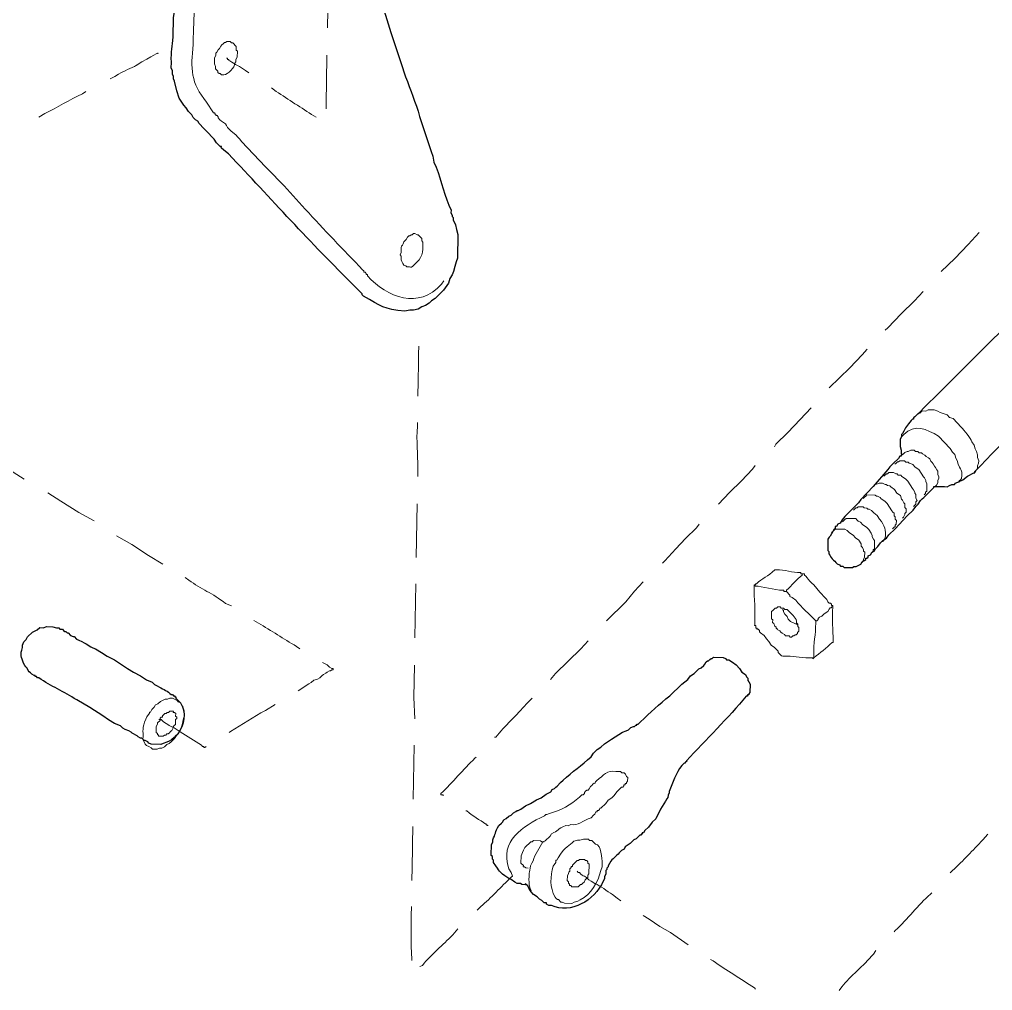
# Model space of a CAD drawing. Extents: x 0 to 563, y 0 to 205.
# Drawn here: x 475.65 to 496.52, y 45.38 to 66.21 of the extents above; entities that cross this region are included whole.
import ezdxf

# ---------------------------------------------------------------- set-up
doc = ezdxf.new("R2010")
doc.units = 0
doc.header["$LTSCALE"] = 0.3
doc.header["$MEASUREMENT"] = 0
doc.layers.add('1', color=1, linetype='CONTINUOUS')

msp = doc.modelspace()

# ---------------------------------------------------------------- linework, layer by layer
at = {"layer": '1', "color": 41, "lineweight": 25}
for points in [[(478.943, 65.835), (478.95, 66.245), (478.979, 66.424), (478.992, 67.168), (479.018, 67.193), (479.021, 67.347)], [(483.321, 66.888), (483.418, 66.578), (483.612, 65.934), (483.832, 65.289), (483.929, 64.979)], [(480.307, 63.144), (480.131, 63.327), (480.03, 63.405), (479.979, 63.458), (479.98, 63.483), (479.954, 63.484), (479.878, 63.562), (479.828, 63.64), (479.652, 63.822), (479.602, 63.874), (479.501, 63.979), (479.476, 64.03), (479.425, 64.057), (479.375, 64.109), (479.35, 64.161), (479.275, 64.239), (479.225, 64.317), (479.174, 64.369), (479.074, 64.525), (479.026, 64.679), (478.978, 64.885), (478.953, 64.937), (478.954, 64.988), (478.929, 65.04), (478.931, 65.117), (478.906, 65.169), (478.908, 65.297)], [(484.515, 63.277), (484.539, 63.148), (484.588, 63.045)], [(484.906, 62.116), (484.905, 62.065), (484.929, 62.013), (484.929, 61.987), (484.954, 61.961), (484.953, 61.91), (485.003, 61.806), (485.027, 61.703), (485.05, 61.6), (485.042, 61.088), (485.015, 61.011), (484.987, 60.909), (484.96, 60.807), (484.933, 60.731), (484.88, 60.655), (484.853, 60.552), (484.748, 60.4), (484.695, 60.35), (484.617, 60.274), (484.565, 60.224), (484.487, 60.174), (484.435, 60.124), (484.357, 60.074), (484.28, 60.049), (484.202, 59.999), (484.099, 59.976), (484.022, 59.977), (483.919, 59.953)], [(483.027, 60.276), (483.002, 60.302), (483.003, 60.328)], [(494.594, 57.332), (494.568, 57.307), (494.567, 57.256), (494.54, 57.205), (494.537, 57.051), (494.562, 56.974), (494.56, 56.897), (494.586, 56.871), (494.56, 56.871), (494.56, 56.846), (494.534, 56.846), (494.507, 56.795), (494.481, 56.77)], [(494.089, 56.341), (493.958, 56.189), (493.697, 55.912)], [(493.252, 55.406), (493.201, 55.382), (493.174, 55.331), (493.149, 55.331), (493.148, 55.28), (493.122, 55.28), (493.095, 55.23), (493.069, 55.179), (493.042, 55.128)], [(475.716, 52.735), (475.717, 52.786), (475.744, 52.862), (475.796, 52.913), (475.823, 52.964), (475.927, 53.064), (476.031, 53.114), (476.083, 53.164), (476.16, 53.163), (476.237, 53.187), (476.365, 53.185), (476.442, 53.158), (476.493, 53.157), (476.518, 53.131), (476.569, 53.13), (476.595, 53.104), (476.62, 53.078), (476.645, 53.078), (476.671, 53.052), (476.696, 53.051), (476.747, 52.999), (476.798, 52.972), (476.823, 52.972), (476.874, 52.92), (476.924, 52.893)], [(477.28, 52.708), (477.407, 52.629), (477.534, 52.549), (477.686, 52.47), (477.965, 52.286), (478.092, 52.206), (478.245, 52.127), (478.372, 52.048), (478.499, 51.994), (478.549, 51.942), (478.6, 51.916), (478.651, 51.889)], [(476.064, 52.088), (476.039, 52.088), (476.013, 52.114), (475.988, 52.115), (475.988, 52.14), (475.962, 52.141), (475.912, 52.167), (475.886, 52.193), (475.861, 52.219), (475.836, 52.245), (475.811, 52.297), (475.786, 52.323), (475.761, 52.349), (475.736, 52.401)], [(489.598, 51.7), (489.859, 51.952), (489.989, 52.052), (490.041, 52.128), (490.119, 52.178), (490.224, 52.279), (490.275, 52.304), (490.327, 52.354), (490.353, 52.379), (490.38, 52.43), (490.406, 52.455), (490.432, 52.455), (490.458, 52.48), (490.484, 52.505), (490.51, 52.505), (490.536, 52.53), (490.741, 52.526), (490.792, 52.5), (490.817, 52.474), (490.868, 52.473), (490.944, 52.42), (491.02, 52.368), (491.096, 52.289), (491.146, 52.212), (491.222, 52.159), (491.246, 52.107), (491.272, 52.081), (491.271, 52.03), (491.296, 52.004), (491.321, 51.952), (491.318, 51.773), (491.291, 51.747), (491.291, 51.722), (491.265, 51.722), (491.265, 51.697), (491.239, 51.697)], [(479.044, 50.882), (478.992, 50.832), (478.966, 50.806), (478.913, 50.756), (478.862, 50.731), (478.81, 50.707), (478.733, 50.682), (478.681, 50.658), (478.476, 50.661), (478.425, 50.688), (478.4, 50.714), (478.349, 50.74), (478.323, 50.741), (478.273, 50.793), (478.247, 50.793), (478.196, 50.82), (478.171, 50.846), (478.07, 50.899), (478.044, 50.925), (477.994, 50.951), (477.917, 50.978), (477.866, 51.005), (477.816, 51.057), (477.689, 51.111), (477.562, 51.19), (477.435, 51.269), (477.156, 51.453), (476.877, 51.612)], [(478.905, 51.731), (478.93, 51.73), (478.955, 51.704), (478.981, 51.704), (478.981, 51.678), (479.006, 51.678), (479.006, 51.652), (479.107, 51.548)], [(487.909, 50.395), (487.961, 50.471), (488.039, 50.547), (488.117, 50.597), (488.195, 50.673), (488.351, 50.772), (488.429, 50.822), (488.507, 50.872), (488.584, 50.922), (488.662, 50.947), (488.714, 50.971), (488.766, 51.022), (488.817, 51.047), (488.843, 51.046), (488.869, 51.071), (488.895, 51.071), (488.895, 51.096), (488.921, 51.096), (488.947, 51.121), (488.973, 51.146)], [(489.959, 50.309), (489.958, 50.283), (489.933, 50.284), (489.932, 50.258), (489.907, 50.258), (489.854, 50.208)], [(485.934, 48.917), (485.986, 48.967), (486.012, 48.992), (486.039, 49.043), (486.09, 49.068), (486.143, 49.118), (486.194, 49.143), (486.246, 49.193), (486.298, 49.218), (486.324, 49.243), (486.35, 49.243), (486.402, 49.267), (486.506, 49.343), (486.609, 49.392), (486.738, 49.467), (486.842, 49.516), (486.946, 49.591), (487.049, 49.641), (487.076, 49.692), (487.127, 49.717), (487.154, 49.742), (487.18, 49.767), (487.258, 49.842), (487.31, 49.893)], [(489.588, 49.648), (489.588, 49.623), (489.561, 49.572), (489.56, 49.521), (489.534, 49.495), (489.508, 49.445), (489.402, 49.267), (489.296, 49.064), (489.218, 48.988), (489.139, 48.887), (489.061, 48.811), (489.034, 48.76), (489.009, 48.761), (489.008, 48.735), (488.983, 48.736), (488.982, 48.71), (488.957, 48.71), (488.904, 48.66), (488.878, 48.635), (488.827, 48.61), (488.748, 48.534), (488.644, 48.459), (488.618, 48.409), (488.566, 48.384), (488.54, 48.359), (488.514, 48.333), (488.488, 48.308), (488.462, 48.283), (488.41, 48.233), (488.384, 48.207), (488.358, 48.182), (488.331, 48.157), (488.278, 48.055), (488.278, 48.03), (488.252, 48.005), (488.251, 47.979), (488.225, 47.954), (488.224, 47.877), (488.198, 47.826), (488.197, 47.775), (488.17, 47.724)], [(485.773, 48.509), (485.8, 48.56), (485.8, 48.611)], [(485.818, 48.124), (485.819, 48.175), (485.793, 48.201), (485.794, 48.252), (485.769, 48.278), (485.77, 48.33)], [(487.058, 47.205), (487.007, 47.205), (486.956, 47.232), (486.957, 47.258), (486.905, 47.258), (486.88, 47.285), (486.855, 47.311), (486.804, 47.337), (486.754, 47.389), (486.678, 47.442), (486.627, 47.494), (486.578, 47.572), (486.553, 47.624), (486.528, 47.65), (486.502, 47.676), (486.502, 47.65), (486.425, 47.651), (486.4, 47.677), (486.323, 47.679), (486.272, 47.705), (486.196, 47.758), (486.145, 47.784)]]:
    msp.add_lwpolyline(points, dxfattribs=at)
at = {"layer": '1', "color": 41, "lineweight": 13}
for points in [[(482.255, 66.034), (482.275, 67.188)], [(479.377, 65.725), (479.376, 65.673)], [(480.032, 65.021), (479.981, 65.022), (479.955, 65.048), (479.93, 65.048), (479.905, 65.075), (479.905, 65.1), (479.88, 65.126), (479.855, 65.152), (479.855, 65.204), (479.831, 65.255), (479.833, 65.384), (479.859, 65.434), (479.86, 65.486), (479.886, 65.511), (479.913, 65.562), (479.939, 65.587), (479.966, 65.638), (479.992, 65.663), (480.018, 65.688), (480.044, 65.713), (480.069, 65.713), (480.096, 65.738), (480.172, 65.737), (480.198, 65.711), (480.223, 65.71), (480.299, 65.632), (480.298, 65.555), (480.323, 65.529), (480.321, 65.401), (480.294, 65.35), (480.293, 65.299), (480.267, 65.273)], [(480.089, 65.379), (480.115, 65.379), (480.115, 65.353), (480.14, 65.353), (480.14, 65.327), (480.165, 65.326)], [(482.243, 65.342), (482.245, 65.444)], [(477.594, 64.935), (477.698, 64.984), (477.775, 65.034)], [(480.495, 65.116), (480.571, 65.063)], [(476.999, 64.612), (477.076, 64.662)], [(479.663, 64.438), (479.813, 64.204), (479.838, 64.204), (479.838, 64.178), (479.863, 64.178), (479.863, 64.152), (479.889, 64.152), (479.914, 64.125), (479.913, 64.1)], [(482.225, 64.291), (482.226, 64.342)], [(476.067, 64.115), (476.196, 64.19)], [(480.115, 63.891), (480.19, 63.813), (480.292, 63.734)], [(483.894, 61.441), (483.92, 61.466), (483.946, 61.491), (483.972, 61.542), (483.998, 61.567), (484.024, 61.567), (484.05, 61.592), (484.076, 61.592), (484.102, 61.617), (484.128, 61.616), (484.178, 61.59), (484.204, 61.589), (484.229, 61.563), (484.254, 61.537), (484.28, 61.511), (484.279, 61.46), (484.304, 61.434), (484.301, 61.28)], [(495.423, 60.806), (495.71, 61.083), (495.997, 61.386), (496.232, 61.638)], [(483.836, 61.057), (483.837, 61.134), (483.812, 61.16), (483.838, 61.211), (483.839, 61.262)], [(484.22, 61.051), (484.194, 61.025), (484.168, 61), (484.142, 60.975), (484.116, 60.95)], [(483.987, 60.901), (483.961, 60.901), (483.936, 60.927)], [(484.699, 60.529), (484.751, 60.605)], [(494.222, 59.544), (494.274, 59.595), (494.561, 59.897), (494.848, 60.175), (495.031, 60.377)], [(484.214, 59.204), (484.214, 59.179)], [(493.02, 58.308), (493.464, 58.737), (493.725, 59.014), (493.83, 59.141)], [(484.197, 58.23), (484.195, 58.127)], [(491.845, 57.046), (491.871, 57.097), (492.132, 57.349), (492.393, 57.627), (492.628, 57.879)], [(494.856, 57.687), (494.934, 57.762), (494.96, 57.762), (494.986, 57.787), (495.012, 57.812), (495.089, 57.811), (495.141, 57.836), (495.269, 57.834), (495.345, 57.807), (495.396, 57.78), (495.549, 57.726), (495.6, 57.674), (495.676, 57.647), (495.852, 57.464)], [(484.186, 57.563), (484.184, 57.487)], [(494.567, 57.256), (494.593, 57.281), (494.619, 57.306)], [(495.362, 57.268), (495.614, 57.007), (495.664, 56.929), (495.714, 56.877), (495.738, 56.8), (495.763, 56.748), (495.787, 56.671)], [(496.078, 57.153), (496.128, 57.075), (496.152, 56.998), (496.177, 56.946), (496.201, 56.869), (496.2, 56.817), (496.225, 56.74), (496.224, 56.689), (496.197, 56.638), (496.196, 56.587), (496.143, 56.485)], [(475.753, 56.35), (474.992, 56.825), (474.789, 56.957)], [(494.586, 56.871), (494.612, 56.896), (494.638, 56.921), (494.69, 56.946), (494.715, 56.946), (494.767, 56.97), (494.844, 56.969), (494.869, 56.943), (494.92, 56.942), (494.945, 56.916), (494.997, 56.915), (495.022, 56.889), (495.073, 56.862), (495.098, 56.836), (495.149, 56.81), (495.174, 56.784), (495.199, 56.732), (495.224, 56.706), (495.249, 56.68), (495.274, 56.628), (495.299, 56.602), (495.324, 56.55), (495.349, 56.524), (495.348, 56.447), (495.372, 56.396), (495.372, 56.37), (495.345, 56.319), (495.345, 56.268), (495.318, 56.217), (495.292, 56.192)], [(484.195, 56.589), (484.191, 56.409)], [(490.644, 55.811), (490.879, 56.063), (491.14, 56.315), (491.375, 56.567), (491.427, 56.643)], [(494.428, 56.668), (494.454, 56.694), (494.48, 56.719), (494.506, 56.718), (494.532, 56.744), (494.635, 56.742), (494.66, 56.716), (494.711, 56.715), (494.736, 56.689), (494.762, 56.688), (494.813, 56.662), (494.863, 56.61), (494.939, 56.557), (495.039, 56.401), (495.064, 56.375), (495.089, 56.324), (495.089, 56.298), (495.113, 56.246), (495.111, 56.092), (495.085, 56.067), (495.084, 56.042), (495.058, 56.016)], [(494.193, 56.416), (494.245, 56.466), (494.271, 56.466), (494.297, 56.491), (494.4, 56.489), (494.45, 56.463), (494.476, 56.462), (494.501, 56.436), (494.552, 56.435), (494.578, 56.409), (494.654, 56.357), (494.704, 56.305), (494.804, 56.149), (494.829, 56.123), (494.854, 56.071), (494.853, 56.046), (494.879, 56.019), (494.877, 55.943), (494.902, 55.891), (494.876, 55.866), (494.875, 55.814), (494.823, 55.764)], [(495.859, 56.362), (495.833, 56.336), (495.807, 56.311), (495.806, 56.286), (495.781, 56.286)], [(493.958, 56.189), (493.984, 56.214), (494.011, 56.24), (494.036, 56.239), (494.088, 56.264), (494.165, 56.263), (494.216, 56.236), (494.241, 56.236), (494.266, 56.21), (494.318, 56.209), (494.343, 56.183), (494.419, 56.13), (494.469, 56.052), (494.545, 56), (494.569, 55.922), (494.594, 55.896), (494.619, 55.844), (494.644, 55.818), (494.643, 55.741), (494.668, 55.715), (494.667, 55.638), (494.641, 55.613), (494.64, 55.588), (494.614, 55.537), (494.588, 55.512)], [(477.251, 55.452), (476.921, 55.637), (476.54, 55.875), (476.261, 56.059)], [(493.749, 55.936), (493.775, 55.962), (493.801, 55.987), (493.827, 56.012), (494.007, 56.009), (494.032, 55.983), (494.057, 55.982), (494.108, 55.956), (494.133, 55.93), (494.209, 55.877), (494.26, 55.825), (494.36, 55.669), (494.385, 55.643), (494.41, 55.617), (494.409, 55.566), (494.434, 55.54), (494.434, 55.489), (494.459, 55.463), (494.457, 55.386), (494.431, 55.36), (494.431, 55.335), (494.405, 55.31), (494.379, 55.284)], [(484.181, 55.82), (484.161, 54.666)], [(493.539, 55.684), (493.591, 55.734), (493.617, 55.734), (493.643, 55.759), (493.746, 55.757), (493.771, 55.731), (493.822, 55.73), (493.847, 55.704), (493.873, 55.703), (493.924, 55.677), (493.974, 55.625), (494.05, 55.572), (494.1, 55.494)], [(489.442, 54.549), (489.494, 54.599), (489.729, 54.852), (489.939, 55.079), (490.173, 55.306), (490.226, 55.382)], [(493.304, 55.431), (493.356, 55.482), (493.382, 55.507), (493.587, 55.503), (493.613, 55.477), (493.638, 55.451), (493.689, 55.425), (493.739, 55.372), (493.815, 55.32), (493.866, 55.268), (493.915, 55.19), (493.94, 55.138), (493.94, 55.112), (493.965, 55.061), (493.99, 55.035), (493.987, 54.855), (493.961, 54.83), (493.96, 54.804), (493.934, 54.779)], [(478.722, 54.529), (478.418, 54.714), (478.063, 54.951), (477.732, 55.136)], [(493.069, 55.204), (493.095, 55.23), (493.122, 55.255), (493.148, 55.28), (493.353, 55.277), (493.404, 55.25), (493.454, 55.198), (493.53, 55.145), (493.58, 55.093), (493.656, 55.04), (493.706, 54.963), (493.705, 54.911), (493.731, 54.885), (493.755, 54.834), (493.755, 54.808), (493.78, 54.782), (493.778, 54.679), (493.752, 54.628), (493.751, 54.603), (493.725, 54.578), (493.725, 54.552)], [(494.221, 55.082), (494.195, 55.057), (494.169, 55.006)], [(491.85, 54.405), (491.876, 54.404), (491.902, 54.404)], [(492.388, 54.344), (492.413, 54.344), (492.413, 54.318), (492.49, 54.317), (492.489, 54.291), (492.515, 54.265)], [(492.438, 54.292), (492.439, 54.318), (492.464, 54.317)], [(479.28, 54.186), (479.204, 54.239)], [(484.152, 54.102), (484.132, 52.948)], [(488.241, 53.313), (488.658, 53.716), (488.842, 53.944), (489.025, 54.146)], [(491.408, 54.053), (491.409, 54.079), (491.434, 54.079), (491.435, 54.104), (491.46, 54.104)], [(491.409, 54.079), (491.434, 54.053)], [(492.691, 54.083), (492.817, 53.927), (492.942, 53.796), (492.968, 53.77), (492.992, 53.718), (493.018, 53.692), (493.043, 53.692), (493.068, 53.666), (493.068, 53.64), (493.094, 53.64), (493.093, 53.614)], [(492.022, 53.966), (492.048, 53.966), (492.047, 53.94), (492.099, 53.939), (492.174, 53.861), (492.174, 53.835), (492.225, 53.809), (492.301, 53.756)], [(492.073, 53.939), (492.099, 53.939), (492.099, 53.965)], [(480.194, 53.632), (480.067, 53.685)], [(492.318, 53.268), (492.343, 53.242), (492.342, 53.191), (492.367, 53.165), (492.366, 53.088), (492.34, 53.063), (492.34, 53.037), (492.313, 53.012), (492.288, 53.012), (492.262, 52.987), (492.236, 52.988), (492.21, 52.963), (492.184, 52.963), (492.159, 52.989), (492.082, 52.99), (492.057, 53.016), (492.006, 53.043), (491.981, 53.069), (491.956, 53.095), (491.905, 53.122), (491.905, 53.147), (491.88, 53.148), (491.88, 53.173), (491.855, 53.199), (491.83, 53.251), (491.805, 53.277), (491.806, 53.329), (491.781, 53.355), (491.783, 53.508), (491.81, 53.534), (491.836, 53.559), (491.862, 53.584), (491.887, 53.584), (491.913, 53.609), (491.965, 53.608), (491.99, 53.582), (492.041, 53.581), (492.066, 53.555), (492.118, 53.554), (492.168, 53.502)], [(492.015, 53.556), (492.04, 53.53), (492.04, 53.504), (492.065, 53.452), (492.115, 53.4), (492.14, 53.348), (492.19, 53.296), (492.292, 53.243), (492.317, 53.243), (492.343, 53.217)], [(492.729, 53.313), (492.755, 53.312), (492.781, 53.337), (492.781, 53.363), (492.807, 53.388), (492.859, 53.413), (492.911, 53.463), (492.989, 53.513), (493.015, 53.564), (493.041, 53.589), (493.067, 53.589), (493.068, 53.614), (493.093, 53.614)], [(492.023, 52.555), (491.998, 52.556), (491.973, 52.582), (491.947, 52.608), (491.922, 52.634), (491.923, 52.66), (491.898, 52.686), (491.847, 52.738), (491.771, 52.791), (491.721, 52.868), (491.671, 52.921), (491.621, 52.998), (491.545, 53.051), (491.52, 53.077), (491.52, 53.103), (491.495, 53.129), (491.469, 53.129), (491.47, 53.155), (491.444, 53.155), (491.445, 53.207), (491.419, 53.207), (491.42, 53.233)], [(492.729, 53.313), (492.728, 53.261)], [(487.04, 52.052), (487.144, 52.178), (487.692, 52.707), (487.849, 52.884)], [(493.106, 52.87), (493.106, 52.844), (493.08, 52.845)], [(481.624, 51.812), (481.858, 51.962), (481.909, 51.987), (481.962, 52.037), (482.039, 52.061), (482.091, 52.086), (482.143, 52.136), (482.169, 52.162), (482.221, 52.186), (482.247, 52.212), (482.298, 52.236), (482.324, 52.236), (482.35, 52.261), (482.376, 52.261), (482.376, 52.286), (482.351, 52.287), (482.3, 52.313), (482.275, 52.339), (482.249, 52.365), (482.148, 52.418)], [(492.69, 52.518), (492.664, 52.493), (492.664, 52.519), (492.613, 52.52)], [(492.69, 52.57), (492.69, 52.518), (492.664, 52.519), (492.664, 52.493)], [(484.121, 52.359), (484.109, 51.666), (484.127, 51.205)], [(478.357, 51.202), (478.383, 51.252), (478.436, 51.329), (478.436, 51.354), (478.462, 51.354), (478.489, 51.405), (478.541, 51.455), (478.567, 51.506), (478.619, 51.531), (478.671, 51.581), (478.775, 51.63), (478.826, 51.63), (478.878, 51.654), (478.929, 51.653), (479.031, 51.6), (479.056, 51.574), (479.107, 51.548), (479.131, 51.496), (479.157, 51.47)], [(486.518, 51.522), (486.648, 51.648)], [(480.925, 51.388), (481.132, 51.513)], [(478.639, 51.197), (478.69, 51.196)], [(479.15, 51.111), (479.123, 51.035), (479.096, 50.958)], [(480.147, 50.914), (480.173, 50.939)], [(478.809, 50.655), (478.757, 50.605), (478.705, 50.58), (478.654, 50.581), (478.602, 50.556), (478.5, 50.558), (478.474, 50.584), (478.424, 50.611), (478.373, 50.637), (478.348, 50.663), (478.323, 50.715), (478.298, 50.767)], [(485.839, 50.816), (485.864, 50.815)], [(484.117, 50.64), (484.097, 49.487)], [(485.42, 50.362), (485.447, 50.387)], [(487.912, 49.087), (487.964, 49.138), (487.99, 49.163), (488.016, 49.214), (488.042, 49.213), (488.042, 49.239), (488.068, 49.239), (488.094, 49.264), (488.095, 49.289), (488.12, 49.289), (488.225, 49.39), (488.277, 49.466), (488.355, 49.516), (488.407, 49.566), (488.46, 49.642), (488.564, 49.743), (488.59, 49.743), (488.616, 49.768), (488.616, 49.793), (488.642, 49.793), (488.642, 49.819), (488.668, 49.818), (488.668, 49.844), (488.694, 49.869), (488.696, 49.946), (488.671, 49.972), (488.646, 50.024), (488.621, 50.05), (488.569, 50.051), (488.544, 50.077), (488.442, 50.078)], [(488.028, 49.88), (488.002, 49.855), (488.001, 49.83), (487.976, 49.83), (487.95, 49.805), (487.924, 49.78), (487.898, 49.754), (487.871, 49.704), (487.845, 49.678), (487.819, 49.679), (487.793, 49.654), (487.767, 49.629), (487.767, 49.603), (487.741, 49.578), (487.715, 49.578), (487.663, 49.528)], [(484.74, 49.553), (484.74, 49.578), (484.689, 49.579), (484.689, 49.605)], [(485.247, 49.236), (485.221, 49.237)], [(487.016, 49.18), (486.964, 49.155), (486.938, 49.156), (486.912, 49.13)], [(484.087, 48.897), (484.085, 48.769)], [(485.703, 48.921), (485.678, 48.921), (485.678, 48.947), (485.652, 48.947)], [(487.37, 48.917), (487.421, 48.916), (487.473, 48.941)], [(486.877, 48.567), (486.929, 48.592), (487.033, 48.692), (487.059, 48.743)], [(496.315, 48.609), (496.42, 48.735)], [(486.559, 48.008), (486.508, 48.009), (486.483, 48.035), (486.457, 48.036), (486.458, 48.061), (486.407, 48.113), (486.41, 48.267), (486.437, 48.344), (486.464, 48.394), (486.49, 48.445), (486.542, 48.496), (486.568, 48.521), (486.594, 48.546), (486.62, 48.571), (486.646, 48.571), (486.672, 48.596), (486.826, 48.593), (486.851, 48.567), (486.902, 48.566)], [(487.544, 48.581), (487.621, 48.605), (487.672, 48.604), (487.75, 48.629), (487.852, 48.627), (487.878, 48.601), (487.929, 48.6), (488.004, 48.522)], [(487.099, 48.05), (487.151, 48.126), (487.152, 48.177), (487.178, 48.177), (487.204, 48.228), (487.257, 48.304)], [(486.612, 48.058), (486.638, 48.109), (486.665, 48.16)], [(488.151, 48.109), (488.15, 48.032), (488.123, 47.955)], [(484.069, 47.82), (484.067, 47.743)], [(486.149, 47.99), (486.199, 47.912), (486.223, 47.834)], [(486.197, 47.809), (486.223, 47.834)], [(487.61, 47.939), (487.635, 47.913), (487.66, 47.912)], [(495.61, 47.903), (495.662, 47.953)], [(486.628, 47.52), (486.603, 47.571), (486.579, 47.649), (486.58, 47.7)], [(487.863, 47.755), (487.914, 47.728), (487.99, 47.676)], [(487.676, 47.322), (487.624, 47.297), (487.547, 47.273), (487.495, 47.248), (487.341, 47.251), (487.29, 47.277), (487.265, 47.278), (487.214, 47.33), (487.189, 47.33), (487.164, 47.357), (487.138, 47.383)], [(488.37, 47.438), (488.472, 47.36), (488.548, 47.307)], [(495.192, 47.449), (495.218, 47.474)], [(485.467, 47.104), (485.545, 47.179)], [(489.029, 46.991), (489.156, 46.912), (489.384, 46.754), (489.613, 46.622), (489.993, 46.359)], [(484.945, 46.574), (485.049, 46.701)], [(494.409, 46.641), (494.435, 46.667)], [(493.965, 46.162), (494.017, 46.238)], [(490.475, 46.043), (490.526, 46.016)], [(484.24, 45.894), (484.292, 45.919)], [(491.413, 45.437), (491.438, 45.411)], [(493.233, 45.38), (493.286, 45.456)]]:
    msp.add_lwpolyline(points, dxfattribs=at)
for points in [[(481.053, 64.747), (481.154, 64.668, 0.002809), (481.966, 64.141), (482.017, 64.115)], [(480.972, 63.004), (481.324, 62.639), (481.777, 62.144, 0.007595), (483.011, 60.841), (483.037, 60.815), (483.036, 60.789), (483.062, 60.789), (483.087, 60.762), (483.087, 60.737), (483.112, 60.736), (483.112, 60.711)], [(481.666, 52.709), (481.589, 52.761, -0.00306), (480.778, 53.263), (480.676, 53.316)], [(478.918, 51.038), (478.969, 51.012), (479.096, 50.932, 0.012697), (479.553, 50.642), (479.578, 50.616), (479.603, 50.616), (479.603, 50.59), (479.629, 50.59), (479.655, 50.615)], [(484.058, 47.179), (484.057, 47.154, 0.02127), (484.064, 46.051), (484.063, 46.025)]]:
    msp.add_lwpolyline(points, format="xyb", dxfattribs=at)
at = {"layer": '1', "color": 41, "lineweight": 25}
for points in [[(498.353, 61.165), (498.222, 61.039, 0.002023), (497.205, 60.031), (497.048, 59.854), (496.5, 59.325, -0.002508), (494.856, 57.687), (494.83, 57.662), (494.83, 57.636), (494.804, 57.636), (494.778, 57.611)], [(495.548, 56.187), (495.6, 56.212), (495.652, 56.237), (495.703, 56.236), (495.729, 56.261), (495.884, 56.335), (495.988, 56.411), (496.118, 56.485), (496.143, 56.485), (496.144, 56.511, -0.001271), (500.035, 60.546), (500.035, 60.572), (500.061, 60.572), (500.087, 60.623), (500.165, 60.672)], [(492.988, 54.924), (492.986, 54.821), (493.011, 54.795), (493.01, 54.744), (493.035, 54.718), (493.06, 54.666), (493.085, 54.64), (493.111, 54.614), (493.136, 54.588), (493.161, 54.562), (493.186, 54.536), (493.237, 54.509), (493.262, 54.483), (493.313, 54.482), (493.339, 54.456), (493.518, 54.453), (493.544, 54.478), (493.595, 54.477), (493.699, 54.527), (493.725, 54.578), (493.777, 54.602), (493.803, 54.628), (493.804, 54.653), (493.829, 54.653), (493.855, 54.678), (493.856, 54.704), (493.907, 54.728), (493.934, 54.779), (493.986, 54.804), (494.012, 54.855), (494.064, 54.905), (494.117, 54.981), (494.169, 55.032), (494.247, 55.082), (494.3, 55.158), (494.43, 55.284), (494.691, 55.561), (494.822, 55.687), (494.874, 55.763), (494.926, 55.813), (494.979, 55.89, -0.000001), (495.266, 56.167), (495.266, 56.192), (495.318, 56.191)]]:
    msp.add_lwpolyline(points, format="xyb", dxfattribs=at)
at = {"layer": '1', "color": 41, "lineweight": 13}
for points in [[(479, 51.319), (478.999, 51.267), (479.024, 51.241), (479.024, 51.216), (478.998, 51.191), (478.996, 51.088), (478.97, 51.063), (478.944, 51.038), (478.943, 51.012), (478.917, 50.961), (478.891, 50.936), (478.865, 50.911), (478.839, 50.886), (478.813, 50.886), (478.787, 50.861), (478.761, 50.861), (478.735, 50.836), (478.633, 50.838), (478.633, 50.863), (478.608, 50.864), (478.608, 50.89), (478.583, 50.916), (478.585, 51.044), (478.612, 51.095), (478.612, 51.12), (478.664, 51.171), (478.665, 51.222), (478.691, 51.247), (478.717, 51.247), (478.717, 51.272), (478.743, 51.298), (478.769, 51.323), (478.795, 51.322), (478.821, 51.347), (478.847, 51.347), (478.873, 51.372), (478.95, 51.371), (478.949, 51.345), (478.975, 51.345)], [(487.819, 48.166), (487.844, 48.14), (487.844, 48.114), (487.869, 48.088), (487.865, 47.883), (487.839, 47.858), (487.838, 47.807), (487.812, 47.781), (487.786, 47.756), (487.76, 47.705), (487.733, 47.68), (487.707, 47.655), (487.682, 47.655), (487.63, 47.605), (487.501, 47.607), (487.476, 47.633), (487.451, 47.634), (487.451, 47.659), (487.426, 47.685), (487.426, 47.711), (487.401, 47.737), (487.403, 47.84), (487.429, 47.891), (487.43, 47.916), (487.456, 47.941), (487.457, 47.993), (487.483, 48.018), (487.483, 48.043), (487.509, 48.043), (487.509, 48.069), (487.614, 48.169), (487.639, 48.169), (487.665, 48.194), (487.768, 48.192), (487.793, 48.166)]]:
    msp.add_lwpolyline(points, close=True, dxfattribs=at)
msp.add_ellipse((460.065, 53.094), major_axis=(18.557, 12.391), ratio=0.009214, start_param=6.248163, end_param=6.503358, dxfattribs=at)
for points in [[(479.43, 67.288), (479.434, 66.749), (479.378, 66.256), (479.377, 65.725)], [(479.376, 65.673), (479.317, 65.157), (479.323, 64.851), (479.663, 64.438)], [(482.226, 64.342), (482.231, 64.675), (482.237, 65.009), (482.243, 65.342)], [(477.775, 65.034), (477.896, 65.117), (478.042, 65.15), (478.163, 65.233)], [(480.267, 65.273), (480.279, 65.186), (480.114, 65.025), (480.032, 65.021)], [(480.165, 65.326), (480.261, 65.245), (480.391, 65.203), (480.495, 65.116)], [(476.196, 64.19), (476.465, 64.324), (476.727, 64.488), (476.999, 64.612)], [(479.913, 64.1), (480.024, 63.965), (480.037, 64.043), (480.115, 63.891)], [(480.292, 63.734), (480.505, 63.484), (480.74, 63.244), (480.972, 63.004)], [(483.839, 61.262), (483.838, 61.393), (483.842, 61.295), (483.894, 61.441)], [(484.301, 61.28), (484.298, 61.199), (484.266, 61.116), (484.22, 61.051)], [(483.936, 60.927), (483.865, 60.921), (483.862, 61.015), (483.836, 61.057)], [(484.116, 60.95), (484.037, 60.875), (484.088, 60.904), (483.987, 60.901)], [(483.112, 60.711), (483.538, 60.242), (484.219, 59.986), (484.699, 60.529)], [(484.214, 59.179), (484.208, 58.862), (484.203, 58.546), (484.197, 58.23)], [(484.184, 57.487), (484.162, 57.15), (484.195, 56.907), (484.195, 56.589)], [(494.619, 57.306), (494.844, 57.548), (495.114, 57.427), (495.362, 57.268)], [(495.852, 57.464), (495.908, 57.403), (496.055, 57.225), (496.078, 57.153)], [(495.787, 56.671), (495.877, 56.473), (495.863, 56.576), (495.859, 56.362)], [(494.1, 55.494), (494.215, 55.35), (494.236, 55.261), (494.221, 55.082)], [(491.46, 54.104), (491.575, 54.222), (491.704, 54.263), (491.85, 54.405)], [(491.902, 54.404), (492.034, 54.414), (492.26, 54.342), (492.388, 54.344)], [(492.099, 53.965), (492.219, 54.071), (492.313, 54.197), (492.438, 54.292)], [(480.067, 53.685), (479.791, 53.904), (479.549, 53.985), (479.28, 54.186)], [(492.515, 54.265), (492.617, 54.154), (492.551, 54.196), (492.691, 54.083)], [(491.42, 53.233), (491.438, 53.533), (491.406, 53.777), (491.408, 54.053)], [(491.434, 54.053), (491.579, 54.059), (491.839, 53.964), (492.022, 53.966)], [(492.301, 53.756), (492.422, 53.586), (492.588, 53.465), (492.729, 53.313)], [(492.168, 53.502), (492.227, 53.435), (492.326, 53.364), (492.318, 53.268)], [(493.093, 53.614), (493.076, 53.325), (493.1, 53.134), (493.106, 52.87)], [(492.728, 53.261), (492.731, 53.013), (492.68, 52.844), (492.69, 52.57)], [(493.08, 52.845), (492.963, 52.72), (492.816, 52.629), (492.69, 52.518)], [(492.613, 52.52), (492.341, 52.507), (492.278, 52.564), (492.023, 52.555)], [(479.157, 51.47), (479.189, 51.221), (479.192, 51.358), (479.15, 51.111)], [(480.173, 50.939), (480.427, 51.079), (480.667, 51.248), (480.925, 51.388)], [(485.864, 50.815), (486.055, 51.05), (486.326, 51.292), (486.518, 51.522)], [(478.298, 50.767), (478.309, 50.968), (478.272, 51.006), (478.357, 51.202)], [(478.69, 51.196), (478.729, 51.143), (478.858, 51.066), (478.918, 51.038)], [(479.096, 50.958), (479.01, 50.854), (478.948, 50.712), (478.809, 50.655)], [(484.689, 49.605), (484.939, 49.839), (485.171, 50.127), (485.42, 50.362)], [(488.442, 50.078), (488.255, 50.108), (488.181, 50.003), (488.028, 49.88)], [(487.663, 49.528), (487.473, 49.366), (487.261, 49.233), (487.016, 49.18)], [(485.652, 48.947), (485.526, 49.052), (485.361, 49.111), (485.247, 49.236)], [(486.912, 49.13), (486.439, 48.894), (485.94, 48.592), (486.149, 47.99)], [(487.473, 48.941), (487.629, 48.915), (487.73, 49.022), (487.912, 49.087)], [(487.059, 48.743), (487.222, 48.81), (487.171, 48.839), (487.37, 48.917)], [(484.085, 48.769), (484.08, 48.453), (484.074, 48.137), (484.069, 47.82)], [(486.665, 48.16), (486.712, 48.307), (486.801, 48.435), (486.877, 48.567)], [(487.257, 48.304), (487.336, 48.447), (487.45, 48.486), (487.544, 48.581)], [(488.004, 48.522), (488.135, 48.503), (488.14, 48.209), (488.151, 48.109)], [(495.662, 47.953), (495.903, 48.171), (496.091, 48.384), (496.315, 48.609)], [(486.58, 47.7), (486.574, 47.915), (486.59, 47.883), (486.612, 48.058)], [(487.138, 47.383), (487.019, 47.59), (487.034, 47.829), (487.099, 48.05)], [(485.545, 47.179), (485.76, 47.365), (485.983, 47.608), (486.197, 47.809)], [(487.66, 47.912), (487.746, 47.805), (487.789, 47.856), (487.863, 47.755)], [(488.123, 47.955), (488.057, 47.697), (487.916, 47.453), (487.676, 47.322)], [(487.99, 47.676), (488.116, 47.622), (488.25, 47.515), (488.37, 47.438)], [(494.435, 46.667), (494.705, 46.911), (494.92, 47.207), (495.192, 47.449)], [(484.292, 45.919), (484.492, 46.16), (484.723, 46.35), (484.945, 46.574)], [(493.286, 45.456), (493.476, 45.7), (493.751, 45.901), (493.965, 46.162)], [(490.526, 46.016), (490.819, 45.816), (491.12, 45.63), (491.413, 45.437)]]:
    msp.add_open_spline(points, degree=3, dxfattribs=at)
at = {"layer": '1', "color": 41, "lineweight": 25}
for points in [[(478.908, 65.297), (478.899, 65.527), (478.934, 65.63), (478.943, 65.835)], [(483.929, 64.979), (484.156, 64.436), (484.318, 63.83), (484.515, 63.277)], [(483.003, 60.328), (482.071, 61.233), (481.194, 62.197), (480.307, 63.144)], [(484.588, 63.045), (484.699, 62.737), (484.766, 62.414), (484.906, 62.116)], [(483.919, 59.953), (483.452, 59.991), (483.413, 60.063), (483.027, 60.276)], [(494.778, 57.611), (494.679, 57.483), (494.665, 57.483), (494.594, 57.332)], [(494.481, 56.77), (494.31, 56.621), (494.234, 56.498), (494.089, 56.341)], [(495.318, 56.191), (495.395, 56.19), (495.471, 56.189), (495.548, 56.187)], [(493.697, 55.912), (493.563, 55.722), (493.369, 55.613), (493.252, 55.406)], [(493.042, 55.128), (492.962, 55.065), (492.996, 55.01), (492.988, 54.924)], [(476.924, 52.893), (477.123, 52.811), (477.116, 52.768), (477.28, 52.708)], [(475.736, 52.401), (475.689, 52.538), (475.656, 52.578), (475.716, 52.735)], [(476.877, 51.612), (476.602, 51.801), (476.329, 51.9), (476.064, 52.088)], [(478.651, 51.889), (478.74, 51.843), (478.831, 51.797), (478.905, 51.731)], [(488.973, 51.146), (489.179, 51.34), (489.37, 51.528), (489.598, 51.7)], [(491.239, 51.697), (490.855, 51.232), (490.375, 50.758), (489.959, 50.309)], [(479.107, 51.548), (479.24, 51.339), (479.184, 51.069), (479.044, 50.882)], [(487.31, 49.893), (487.509, 50.075), (487.716, 50.209), (487.909, 50.395)], [(489.854, 50.208), (489.727, 50.043), (489.667, 49.838), (489.588, 49.648)], [(485.8, 48.611), (485.865, 48.736), (485.844, 48.772), (485.934, 48.917)], [(485.77, 48.33), (485.771, 48.389), (485.772, 48.449), (485.773, 48.509)], [(486.145, 47.784), (485.886, 47.953), (485.987, 47.909), (485.818, 48.124)], [(488.17, 47.724), (487.981, 47.312), (487.476, 47.009), (487.058, 47.205)]]:
    msp.add_open_spline(points, degree=3, dxfattribs=at)

doc.saveas('drawing.dxf')
